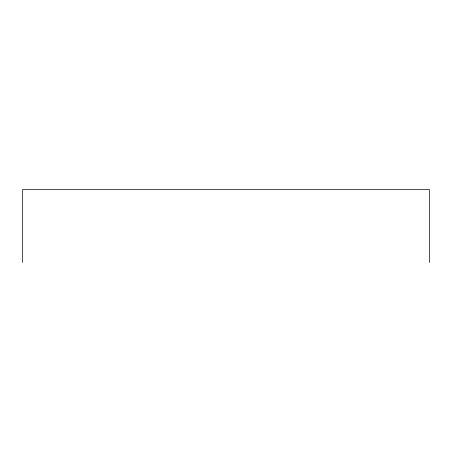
<?xml version="1.0" encoding="UTF-8"?>
<svg xmlns="http://www.w3.org/2000/svg" width="452" height="452" viewBox="0 0 452 452"><rect width="100%" height="100%" fill="white"/><g stroke="black" fill="none" stroke-linecap="round" stroke-linejoin="round"><path stroke-width="0.68" d="M429.4 262.493L429.4 189.507L22.6 189.507L22.6 262.493"/></g></svg>
